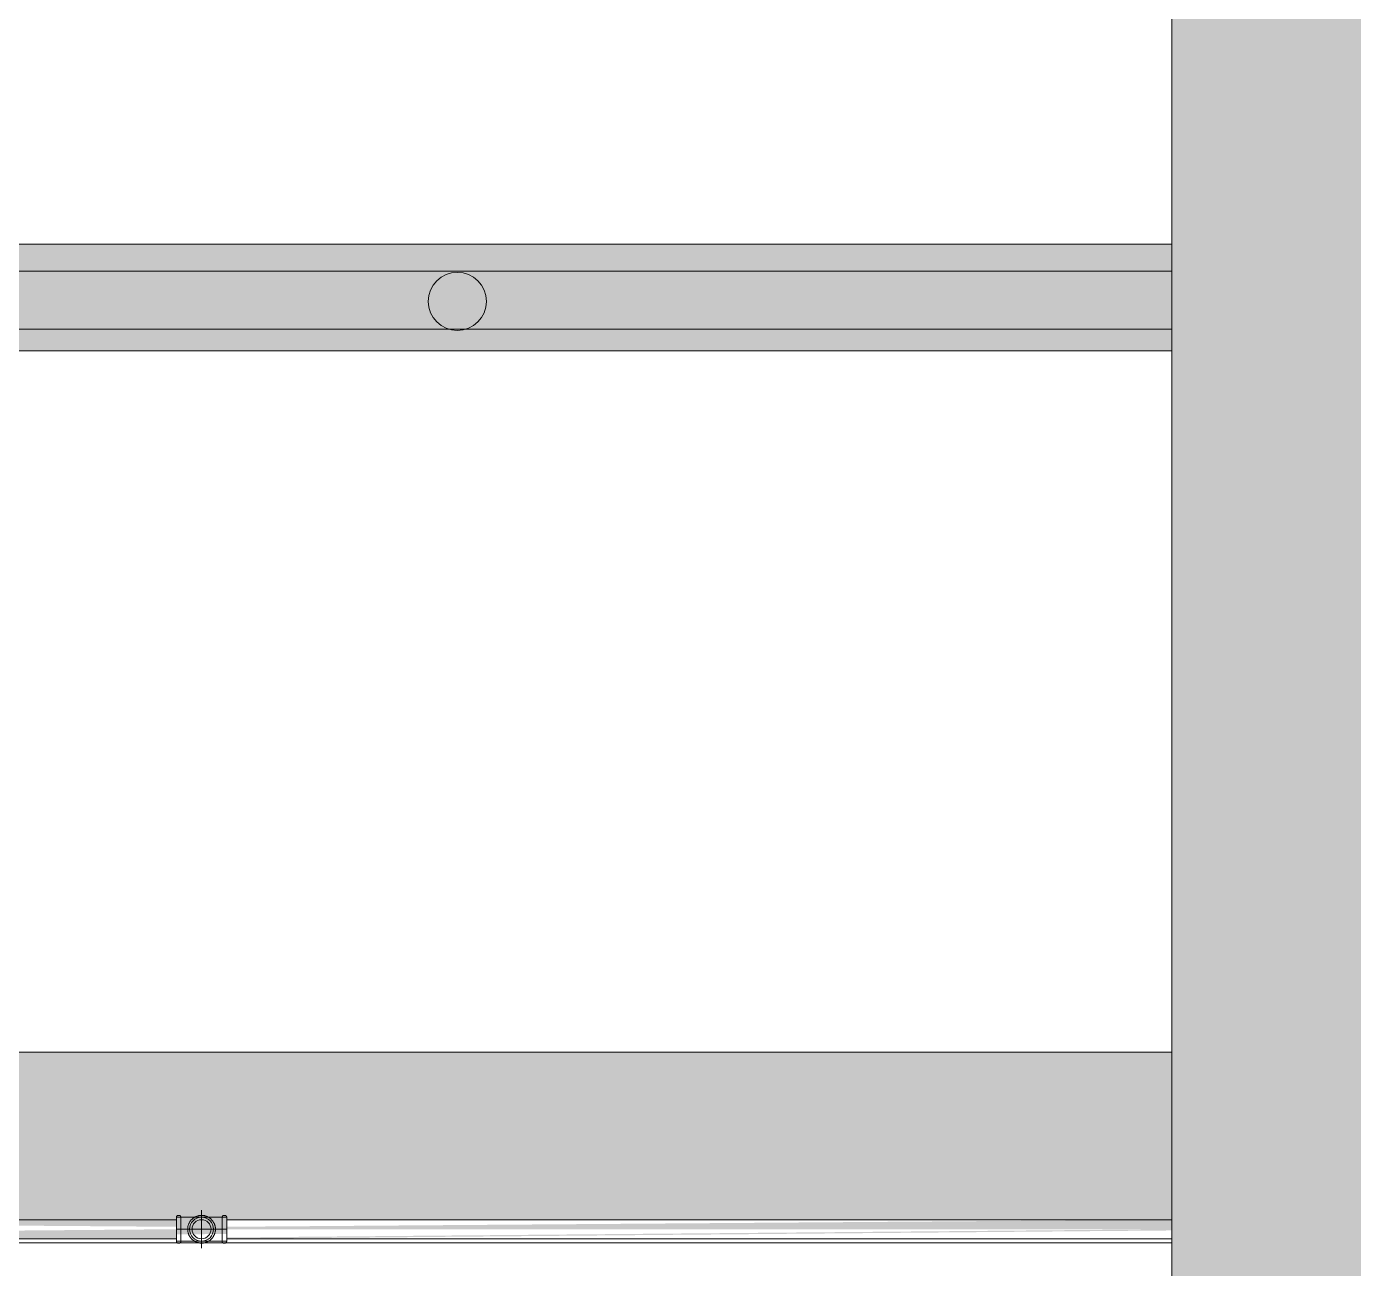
# Model space of a CAD drawing. Header units: metres. Extents: x 5 to 242, y -3 to 162.
# Drawn here: x 167.852 to 169.593, y 108.23 to 109.86 of the extents above; entities that cross this region are included whole.
import ezdxf

# ---------------------------------------------------------------- set-up
doc = ezdxf.new("R2010")
doc.units = ezdxf.units.M
doc.layers.add('1053_ARQ_BASE_MATADOURO_2_dwg', color=7, linetype='Continuous', lineweight=5, true_color=0x767676)
for name, color, linetype, lineweight in [('A-DETL', 7, 'Continuous', 5), ('A-DETL-GENF', 7, 'Continuous', 5), ('A-PISO', 7, 'Continuous', 5), ('A-WALL', 7, 'Continuous', 9), ('P-PIPE', 7, 'Continuous', 5), ('P-PIPE-CNTR', 7, 'Continuous', 5)]:
    doc.layers.add(name, color=color, linetype=linetype, lineweight=lineweight)

# ---------------------------------------------------------------- blocks, each defined once
blk = doc.blocks.new('1053_ARQ_BASE_MATADOURO_2_dwg-3637054-TÉRREO 1_20')
at = {"layer": 'A-PISO', "color": 253, "true_color": 0xaaaaaa}
for p, q in [((137.9622, 76.3882), (142.9558, 76.3882)), ((142.9558, 76.353), (139.8363, 76.353)), ((142.9558, 76.2768), (139.8363, 76.2768))]:
    blk.add_line(p, q, dxfattribs=at)
at = {"layer": 'A-PISO', "color": 253, "true_color": 0xaaaaaa, "flags": 128}
for points in [[(142.9558, 75.3282), (139.8841, 75.3282), (139.8311, 75.3282), (137.5391, 76.6282), (134.9928, 76.6282), (134.9928, 76.3782), (137.4732, 76.3782), (139.7652, 75.0782)], [(139.8841, 75.3282), (139.8841, 75.0782), (142.9558, 75.0782)]]:
    blk.add_lwpolyline(points, dxfattribs=at)
at = {"layer": 'A-PISO', "color": 253, "true_color": 0xaaaaaa}
blk.add_circle((142.0181, 76.3132), 0.0381, dxfattribs=at)

msp = doc.modelspace()

# ---------------------------------------------------------------- hatches: boundary and pattern name
at = {"layer": 'A-DETL-GENF', "true_color": 0xffff00}
h = msp.add_hatch(color=2, dxfattribs=at)
h.paths.add_polyline_path([(159.2772, 95.5542), (169.8307, 95.5542), (169.8307, 120.7142), (129.9669, 120.7142), (129.9669, 95.5542), (149.0587, 95.5542)])
h.paths.add_polyline_path([(130.4761, 96.1081), (130.4761, 120.3589), (169.3545, 120.3589), (169.3545, 96.1081), (138.8401, 96.1081)])
at = {"layer": 'A-WALL', "true_color": 0xeaeaea, "transparency": 33554483}
h = msp.add_hatch(color=254, dxfattribs=at)
h.paths.add_polyline_path([(185.6131, 109.4342), (185.9382, 109.4342), (185.9382, 109.5742), (169.8307, 109.5742), (169.8307, 109.4342), (185.5958, 109.4342)])
h.paths.add_polyline_path([(166.9411, 109.4342), (169.3545, 109.4342), (169.3545, 109.5742), (166.2829, 109.5742), (166.2829, 109.4342)])
at = {"layer": 'A-WALL', "true_color": 0xffd4aa, "transparency": 33554483}
h = msp.add_hatch(color=41, dxfattribs=at)
h.paths.add_polyline_path([(166.2829, 108.2642), (168.1143, 108.2756), (168.1143, 108.2944), (169.3545, 108.2944), (169.3545, 108.5142), (166.2829, 108.5142)])
h.paths.add_polyline_path([(176.521, 108.2642), (185.9382, 108.2756), (185.9382, 108.5142), (169.8307, 108.5142), (169.8307, 108.2944), (170.6483, 108.2851), (170.6483, 108.2694), (175.9001, 108.2642)])
h.paths.add_polyline_path([(185.9023, 108.2651), (185.8885, 108.2881), (185.9087, 108.2907), (185.9022, 108.2694)])
h.paths.add_polyline_path([(185.7058, 108.2694), (175.9001, 108.2819), (175.9008, 108.2944), (185.8788, 108.2851), (185.8788, 108.2694)])
h.paths.add_polyline_path([(175.8618, 108.2694), (173.3143, 108.2786), (173.3143, 108.2944), (175.8618, 108.2851), (175.8618, 108.2698)])
h.paths.add_polyline_path([(166.9411, 108.2694), (166.7607, 108.2786), (166.7607, 108.2944), (168.0483, 108.2851), (168.0483, 108.2694), (167.5798, 108.2694)])
h.paths.add_polyline_path([(171.4118, 108.2694), (170.7143, 108.2786), (170.7143, 108.2944), (173.2483, 108.2851), (173.2483, 108.2694), (172.0504, 108.2694)])
at = {"layer": 'P-PIPE', "true_color": 0xc0c0c0}
for points in [[(167.5798, 108.2819), (168.0483, 108.2927), (168.0483, 108.2944), (166.7607, 108.2851), (166.7607, 108.2819), (166.9411, 108.2819)], [(168.0483, 108.2694), (168.0483, 108.2819), (166.7607, 108.2711), (166.7607, 108.2694), (167.5798, 108.2694)]]:
    msp.add_hatch(color=9, dxfattribs=at).paths.add_polyline_path(points)
h = msp.add_hatch(color=9, dxfattribs=at)
h.paths.add_polyline_path([(169.3545, 108.2819), (169.3545, 108.2944), (168.1143, 108.2851), (168.1143, 108.2819), (168.8571, 108.2819)])
h.paths.add_polyline_path([(170.6483, 108.2819), (170.6483, 108.2944), (169.8307, 108.2829), (169.8307, 108.2819), (170.1344, 108.2819)])
h = msp.add_hatch(color=9, dxfattribs=at)
h.paths.add_polyline_path([(168.1143, 108.2694), (169.3545, 108.2803), (169.3545, 108.2819), (168.1143, 108.2711), (168.1143, 108.2698)])
h.paths.add_polyline_path([(169.8307, 108.2694), (170.6483, 108.2786), (170.6483, 108.2819), (169.8307, 108.2711), (169.8307, 108.2695)])

# ---------------------------------------------------------------- linework, layer by layer
at = {"layer": 'A-DETL'}
msp.add_line((169.3545, 120.3589), (169.3545, 96.1081), dxfattribs=at)
at = {"layer": 'A-WALL', "color": 253, "true_color": 0xb6b6b6}
msp.add_line((169.3545, 109.5742), (166.2829, 109.5742), dxfattribs=at)
at = {"layer": 'A-WALL', "color": 253, "true_color": 0xaaaaaa}
for p, q in [((169.3545, 109.4342), (166.2829, 109.4342)), ((169.3545, 108.5142), (166.2829, 108.5142)), ((166.2829, 108.2642), (169.3545, 108.2642))]:
    msp.add_line(p, q, dxfattribs=at)
at = {"layer": 'P-PIPE'}
for p, q in [((168.0483, 108.2944), (166.7607, 108.2944)), ((168.1143, 108.2976), (168.0483, 108.2976)), ((168.0483, 108.2976), (168.0483, 108.2819)), ((168.0483, 108.2976), (168.0483, 108.2819)), ((168.1143, 108.2976), (168.0483, 108.2976)), ((168.0483, 108.2976), (168.0483, 108.2955)), ((168.0483, 108.2976), (168.0483, 108.293)), ((168.0483, 108.2694), (168.0483, 108.2944)), ((168.0518, 108.3001), (168.0508, 108.3001)), ((168.0518, 108.3001), (168.0508, 108.3001)), ((168.0543, 108.2976), (168.0543, 108.2819)), ((168.0543, 108.2976), (168.0543, 108.2819)), ((168.1083, 108.2819), (168.1083, 108.2976)), ((168.1083, 108.2819), (168.1083, 108.2976)), ((168.1118, 108.3001), (168.1108, 108.3001)), ((168.1118, 108.3001), (168.1108, 108.3001)), ((168.1143, 108.2819), (168.1143, 108.2976)), ((168.1143, 108.2819), (168.1143, 108.2976)), ((168.1143, 108.2955), (168.1143, 108.2976)), ((168.1143, 108.293), (168.1143, 108.2976)), ((169.3545, 108.2944), (168.1143, 108.2944)), ((168.1143, 108.2944), (168.1143, 108.2694)), ((166.7607, 108.2694), (168.0483, 108.2694)), ((168.0483, 108.2819), (168.0483, 108.2662)), ((168.0483, 108.2819), (168.0483, 108.2662)), ((168.0483, 108.2708), (168.0483, 108.2662)), ((168.0483, 108.2683), (168.0483, 108.2662)), ((168.0543, 108.2819), (168.0543, 108.2662)), ((168.0543, 108.2819), (168.0543, 108.2662)), ((168.1083, 108.2662), (168.1083, 108.2819)), ((168.1083, 108.2662), (168.1083, 108.2819)), ((168.1143, 108.2662), (168.1143, 108.2819)), ((168.1143, 108.2662), (168.1143, 108.2819)), ((168.1143, 108.2662), (168.1143, 108.2708)), ((168.1143, 108.2694), (169.3545, 108.2694)), ((168.1143, 108.2662), (168.1143, 108.2683)), ((168.0483, 108.2662), (168.1143, 108.2662)), ((168.0483, 108.2662), (168.1143, 108.2662)), ((168.0508, 108.2637), (168.0518, 108.2637)), ((168.0508, 108.2637), (168.0518, 108.2637)), ((168.1108, 108.2637), (168.1118, 108.2637)), ((168.1108, 108.2637), (168.1118, 108.2637))]:
    msp.add_line(p, q, dxfattribs=at)
at = {"layer": 'P-PIPE', "flags": 128}
for points in [[(168.0483, 108.2976), (168.0483, 108.2977), (168.0483, 108.2978), (168.0483, 108.2979), (168.0483, 108.298), (168.0483, 108.2981), (168.0484, 108.2982), (168.0484, 108.2983), (168.0484, 108.2984), (168.0484, 108.2985), (168.0485, 108.2986), (168.0485, 108.2986), (168.0486, 108.2987), (168.0486, 108.2988), (168.0487, 108.2989), (168.0487, 108.299), (168.0488, 108.2991), (168.0488, 108.2992), (168.0489, 108.2992), (168.049, 108.2993), (168.049, 108.2994), (168.0491, 108.2994), (168.0492, 108.2995), (168.0493, 108.2996), (168.0494, 108.2996), (168.0494, 108.2997), (168.0495, 108.2997), (168.0496, 108.2998), (168.0497, 108.2998), (168.0498, 108.2999), (168.0499, 108.2999), (168.05, 108.2999), (168.0501, 108.3), (168.0502, 108.3), (168.0503, 108.3), (168.0504, 108.3), (168.0505, 108.3001), (168.0506, 108.3001), (168.0507, 108.3001), (168.0508, 108.3001), (168.0508, 108.3001)], [(168.0483, 108.2976), (168.0483, 108.2977), (168.0483, 108.2978), (168.0483, 108.2979), (168.0483, 108.298), (168.0483, 108.2981), (168.0484, 108.2982), (168.0484, 108.2983), (168.0484, 108.2984), (168.0484, 108.2985), (168.0485, 108.2986), (168.0485, 108.2986), (168.0486, 108.2987), (168.0486, 108.2988), (168.0487, 108.2989), (168.0487, 108.299), (168.0488, 108.2991), (168.0488, 108.2992), (168.0489, 108.2992), (168.049, 108.2993), (168.049, 108.2994), (168.0491, 108.2994), (168.0492, 108.2995), (168.0493, 108.2996), (168.0494, 108.2996), (168.0494, 108.2997), (168.0495, 108.2997), (168.0496, 108.2998), (168.0497, 108.2998), (168.0498, 108.2999), (168.0499, 108.2999), (168.05, 108.2999), (168.0501, 108.3), (168.0502, 108.3), (168.0503, 108.3), (168.0504, 108.3), (168.0505, 108.3001), (168.0506, 108.3001), (168.0507, 108.3001), (168.0508, 108.3001), (168.0508, 108.3001)], [(168.0483, 108.294), (168.0483, 108.2944), (168.0483, 108.2947), (168.0483, 108.2951), (168.0483, 108.2954), (168.0483, 108.2957), (168.0483, 108.296), (168.0483, 108.2963), (168.0483, 108.2965), (168.0483, 108.2967), (168.0483, 108.2969), (168.0483, 108.2971), (168.0483, 108.2972), (168.0483, 108.2974), (168.0483, 108.2975), (168.0483, 108.2975), (168.0483, 108.2976)], [(168.0483, 108.2976), (168.0483, 108.2975), (168.0483, 108.2975), (168.0483, 108.2974), (168.0483, 108.2973), (168.0483, 108.2971), (168.0483, 108.297), (168.0483, 108.2968), (168.0483, 108.2966), (168.0483, 108.2963), (168.0483, 108.2961), (168.0483, 108.2958), (168.0483, 108.2955), (168.0483, 108.2952), (168.0483, 108.2948), (168.0483, 108.2945), (168.0483, 108.2941), (168.0483, 108.2937), (168.0483, 108.2933), (168.0483, 108.2928), (168.0483, 108.2924), (168.0483, 108.2919), (168.0483, 108.2914), (168.0483, 108.2909), (168.0483, 108.2904), (168.0483, 108.2898), (168.0483, 108.2893), (168.0483, 108.2887), (168.0483, 108.2882), (168.0483, 108.2876), (168.0483, 108.287), (168.0483, 108.2864), (168.0483, 108.2858), (168.0483, 108.2852), (168.0483, 108.2846), (168.0483, 108.2839), (168.0483, 108.2833), (168.0483, 108.2827), (168.0483, 108.2821), (168.0483, 108.2819)], [(168.0483, 108.2944), (168.0483, 108.2947), (168.0483, 108.2951), (168.0483, 108.2954), (168.0483, 108.2957), (168.0483, 108.296), (168.0483, 108.2963), (168.0483, 108.2965), (168.0483, 108.2967), (168.0483, 108.2969), (168.0483, 108.2971), (168.0483, 108.2972), (168.0483, 108.2974), (168.0483, 108.2975), (168.0483, 108.2975), (168.0483, 108.2976)], [(168.0483, 108.2976), (168.0483, 108.2975), (168.0483, 108.2975), (168.0483, 108.2974), (168.0483, 108.2973), (168.0483, 108.2971), (168.0483, 108.297), (168.0483, 108.2968), (168.0483, 108.2966), (168.0483, 108.2963), (168.0483, 108.2961), (168.0483, 108.2958), (168.0483, 108.2955), (168.0483, 108.2952), (168.0483, 108.2948), (168.0483, 108.2945)], [(168.0518, 108.3001), (168.0519, 108.3001), (168.052, 108.3001), (168.0521, 108.3001), (168.0522, 108.3001), (168.0523, 108.3), (168.0524, 108.3), (168.0525, 108.3), (168.0526, 108.3), (168.0527, 108.2999), (168.0528, 108.2999), (168.0529, 108.2998), (168.0529, 108.2998), (168.053, 108.2998), (168.0531, 108.2997), (168.0532, 108.2996), (168.0533, 108.2996), (168.0534, 108.2995), (168.0534, 108.2995), (168.0535, 108.2994), (168.0536, 108.2993), (168.0536, 108.2993), (168.0537, 108.2992), (168.0538, 108.2991), (168.0538, 108.299), (168.0539, 108.2989), (168.0539, 108.2988), (168.054, 108.2988), (168.054, 108.2987), (168.0541, 108.2986), (168.0541, 108.2985), (168.0542, 108.2984), (168.0542, 108.2983), (168.0542, 108.2982), (168.0542, 108.2981), (168.0543, 108.298), (168.0543, 108.2979), (168.0543, 108.2978), (168.0543, 108.2977), (168.0543, 108.2976), (168.0543, 108.2976)], [(168.0518, 108.3001), (168.0519, 108.3001), (168.052, 108.3001), (168.0521, 108.3001), (168.0522, 108.3001), (168.0523, 108.3), (168.0524, 108.3), (168.0525, 108.3), (168.0526, 108.3), (168.0527, 108.2999), (168.0528, 108.2999), (168.0529, 108.2998), (168.0529, 108.2998), (168.053, 108.2998), (168.0531, 108.2997), (168.0532, 108.2996), (168.0533, 108.2996), (168.0534, 108.2995), (168.0534, 108.2995), (168.0535, 108.2994), (168.0536, 108.2993), (168.0536, 108.2993), (168.0537, 108.2992), (168.0538, 108.2991), (168.0538, 108.299), (168.0539, 108.2989), (168.0539, 108.2988), (168.054, 108.2988), (168.054, 108.2987), (168.0541, 108.2986), (168.0541, 108.2985), (168.0542, 108.2984), (168.0542, 108.2983), (168.0542, 108.2982), (168.0542, 108.2981), (168.0543, 108.298), (168.0543, 108.2979), (168.0543, 108.2978), (168.0543, 108.2977), (168.0543, 108.2976), (168.0543, 108.2976)], [(168.0543, 108.2819), (168.0543, 108.2825), (168.0543, 108.2831), (168.0543, 108.2838), (168.0543, 108.2844), (168.0543, 108.285), (168.0543, 108.2856), (168.0543, 108.2862), (168.0543, 108.2868), (168.0543, 108.2874), (168.0543, 108.288), (168.0543, 108.2886), (168.0543, 108.2891), (168.0543, 108.2897), (168.0543, 108.2902), (168.0543, 108.2907), (168.0543, 108.2913), (168.0543, 108.2918), (168.0543, 108.2922), (168.0543, 108.2927), (168.0543, 108.2931), (168.0543, 108.2936), (168.0543, 108.294), (168.0543, 108.2944), (168.0543, 108.2947), (168.0543, 108.2951), (168.0543, 108.2954), (168.0543, 108.2957), (168.0543, 108.296), (168.0543, 108.2963), (168.0543, 108.2965), (168.0543, 108.2967), (168.0543, 108.2969), (168.0543, 108.2971), (168.0543, 108.2972), (168.0543, 108.2974), (168.0543, 108.2975), (168.0543, 108.2975), (168.0543, 108.2976)], [(168.0543, 108.2976), (168.0543, 108.2975), (168.0543, 108.2975), (168.0543, 108.2974), (168.0543, 108.2973), (168.0543, 108.2971), (168.0543, 108.297), (168.0543, 108.2968), (168.0543, 108.2966), (168.0543, 108.2963), (168.0543, 108.2961), (168.0543, 108.2958), (168.0543, 108.2955), (168.0543, 108.2952), (168.0543, 108.2948), (168.0543, 108.2945), (168.0543, 108.2941), (168.0543, 108.2937), (168.0543, 108.2933), (168.0543, 108.2928), (168.0543, 108.2924), (168.0543, 108.2919), (168.0543, 108.2914), (168.0543, 108.2909), (168.0543, 108.2904), (168.0543, 108.2898), (168.0543, 108.2893), (168.0543, 108.2887), (168.0543, 108.2882), (168.0543, 108.2876), (168.0543, 108.287), (168.0543, 108.2864), (168.0543, 108.2858), (168.0543, 108.2852), (168.0543, 108.2846), (168.0543, 108.2839), (168.0543, 108.2833), (168.0543, 108.2827), (168.0543, 108.2821), (168.0543, 108.2819)], [(168.0543, 108.2819), (168.0543, 108.2825), (168.0543, 108.2831), (168.0543, 108.2838), (168.0543, 108.2844), (168.0543, 108.285), (168.0543, 108.2856), (168.0543, 108.2862), (168.0543, 108.2868), (168.0543, 108.2874), (168.0543, 108.288), (168.0543, 108.2886), (168.0543, 108.2891), (168.0543, 108.2897), (168.0543, 108.2902), (168.0543, 108.2907), (168.0543, 108.2913), (168.0543, 108.2918), (168.0543, 108.2922), (168.0543, 108.2927), (168.0543, 108.2931), (168.0543, 108.2936), (168.0543, 108.294), (168.0543, 108.2944), (168.0543, 108.2947), (168.0543, 108.2951), (168.0543, 108.2954), (168.0543, 108.2957), (168.0543, 108.296), (168.0543, 108.2963), (168.0543, 108.2965), (168.0543, 108.2967), (168.0543, 108.2969), (168.0543, 108.2971), (168.0543, 108.2972), (168.0543, 108.2974), (168.0543, 108.2975), (168.0543, 108.2975), (168.0543, 108.2976)], [(168.0543, 108.2976), (168.0543, 108.2975), (168.0543, 108.2975), (168.0543, 108.2974), (168.0543, 108.2973), (168.0543, 108.2971), (168.0543, 108.297), (168.0543, 108.2968), (168.0543, 108.2966), (168.0543, 108.2963), (168.0543, 108.2961), (168.0543, 108.2958), (168.0543, 108.2955), (168.0543, 108.2952), (168.0543, 108.2948), (168.0543, 108.2945), (168.0543, 108.2941), (168.0543, 108.2937), (168.0543, 108.2933), (168.0543, 108.2928), (168.0543, 108.2924), (168.0543, 108.2919), (168.0543, 108.2914), (168.0543, 108.2909), (168.0543, 108.2904), (168.0543, 108.2898), (168.0543, 108.2893), (168.0543, 108.2887), (168.0543, 108.2882), (168.0543, 108.2876), (168.0543, 108.287), (168.0543, 108.2864), (168.0543, 108.2858), (168.0543, 108.2852), (168.0543, 108.2846), (168.0543, 108.2839), (168.0543, 108.2833), (168.0543, 108.2827), (168.0543, 108.2821), (168.0543, 108.2819)], [(168.0995, 108.2819), (168.0995, 108.2826), (168.0994, 108.2833), (168.0994, 108.2841), (168.0993, 108.2848), (168.0991, 108.2855), (168.099, 108.2862), (168.0988, 108.2869), (168.0986, 108.2876), (168.0983, 108.2883), (168.0981, 108.289), (168.0978, 108.2896), (168.0974, 108.2903), (168.0971, 108.2909), (168.0967, 108.2916), (168.0963, 108.2922), (168.0959, 108.2928), (168.0954, 108.2933), (168.095, 108.2939), (168.0945, 108.2944), (168.094, 108.2949), (168.0934, 108.2954), (168.0929, 108.2959), (168.0923, 108.2964), (168.0917, 108.2968), (168.0911, 108.2972), (168.0905, 108.2976), (168.0899, 108.2979), (168.0892, 108.2983), (168.0886, 108.2986), (168.0879, 108.2988), (168.0872, 108.2991), (168.0865, 108.2993), (168.0858, 108.2995), (168.0851, 108.2997), (168.0844, 108.2998), (168.0837, 108.2999), (168.0829, 108.3), (168.0822, 108.3001), (168.0815, 108.3001), (168.0808, 108.3001), (168.08, 108.3), (168.0793, 108.3), (168.0786, 108.2999), (168.0779, 108.2998), (168.0772, 108.2996), (168.0764, 108.2994), (168.0757, 108.2992), (168.0751, 108.299), (168.0744, 108.2987), (168.0737, 108.2984), (168.0731, 108.2981), (168.0724, 108.2978), (168.0718, 108.2974), (168.0712, 108.297), (168.0706, 108.2966), (168.07, 108.2962), (168.0694, 108.2957), (168.0689, 108.2952), (168.0684, 108.2947), (168.0679, 108.2942), (168.0674, 108.2936), (168.0669, 108.2931), (168.0665, 108.2925), (168.0661, 108.2919), (168.0657, 108.2913), (168.0653, 108.2906), (168.065, 108.29), (168.0647, 108.2893), (168.0644, 108.2887), (168.0641, 108.288), (168.0639, 108.2873), (168.0637, 108.2866), (168.0635, 108.2859), (168.0634, 108.2852), (168.0633, 108.2845), (168.0632, 108.2837), (168.0631, 108.283), (168.0631, 108.2823), (168.0631, 108.2819)], [(168.0995, 108.2819), (168.0995, 108.2826), (168.0994, 108.2833), (168.0994, 108.2841), (168.0993, 108.2848), (168.0991, 108.2855), (168.099, 108.2862), (168.0988, 108.2869), (168.0986, 108.2876), (168.0983, 108.2883), (168.0981, 108.289), (168.0978, 108.2896), (168.0974, 108.2903), (168.0971, 108.2909), (168.0967, 108.2916), (168.0963, 108.2922), (168.0959, 108.2928), (168.0954, 108.2933), (168.095, 108.2939), (168.0945, 108.2944), (168.094, 108.2949), (168.0934, 108.2954), (168.0929, 108.2959), (168.0923, 108.2964), (168.0917, 108.2968), (168.0911, 108.2972), (168.0905, 108.2976), (168.0899, 108.2979), (168.0892, 108.2983), (168.0886, 108.2986), (168.0879, 108.2988), (168.0872, 108.2991), (168.0865, 108.2993), (168.0858, 108.2995), (168.0851, 108.2997), (168.0844, 108.2998), (168.0837, 108.2999), (168.0829, 108.3), (168.0822, 108.3001), (168.0815, 108.3001), (168.0808, 108.3001), (168.08, 108.3), (168.0793, 108.3), (168.0786, 108.2999), (168.0779, 108.2998), (168.0772, 108.2996), (168.0764, 108.2994), (168.0757, 108.2992), (168.0751, 108.299), (168.0744, 108.2987), (168.0737, 108.2984), (168.0731, 108.2981), (168.0724, 108.2978), (168.0718, 108.2974), (168.0712, 108.297), (168.0706, 108.2966), (168.07, 108.2962), (168.0694, 108.2957), (168.0689, 108.2952), (168.0684, 108.2947), (168.0679, 108.2942), (168.0674, 108.2936), (168.0669, 108.2931), (168.0665, 108.2925), (168.0661, 108.2919), (168.0657, 108.2913), (168.0653, 108.2906), (168.065, 108.29), (168.0647, 108.2893), (168.0644, 108.2887), (168.0641, 108.288), (168.0639, 108.2873), (168.0637, 108.2866), (168.0635, 108.2859), (168.0634, 108.2852), (168.0633, 108.2845), (168.0632, 108.2837), (168.0631, 108.283), (168.0631, 108.2823), (168.0631, 108.2819)], [(168.1083, 108.2976), (168.1083, 108.2977), (168.1083, 108.2978), (168.1083, 108.2979), (168.1083, 108.298), (168.1083, 108.2981), (168.1084, 108.2982), (168.1084, 108.2983), (168.1084, 108.2984), (168.1084, 108.2985), (168.1085, 108.2986), (168.1085, 108.2986), (168.1086, 108.2987), (168.1086, 108.2988), (168.1087, 108.2989), (168.1087, 108.299), (168.1088, 108.2991), (168.1088, 108.2992), (168.1089, 108.2992), (168.109, 108.2993), (168.109, 108.2994), (168.1091, 108.2994), (168.1092, 108.2995), (168.1093, 108.2996), (168.1094, 108.2996), (168.1094, 108.2997), (168.1095, 108.2997), (168.1096, 108.2998), (168.1097, 108.2998), (168.1098, 108.2999), (168.1099, 108.2999), (168.11, 108.2999), (168.1101, 108.3), (168.1102, 108.3), (168.1103, 108.3), (168.1104, 108.3), (168.1105, 108.3001), (168.1106, 108.3001), (168.1107, 108.3001), (168.1108, 108.3001), (168.1108, 108.3001)], [(168.1083, 108.2976), (168.1083, 108.2977), (168.1083, 108.2978), (168.1083, 108.2979), (168.1083, 108.298), (168.1083, 108.2981), (168.1084, 108.2982), (168.1084, 108.2983), (168.1084, 108.2984), (168.1084, 108.2985), (168.1085, 108.2986), (168.1085, 108.2986), (168.1086, 108.2987), (168.1086, 108.2988), (168.1087, 108.2989), (168.1087, 108.299), (168.1088, 108.2991), (168.1088, 108.2992), (168.1089, 108.2992), (168.109, 108.2993), (168.109, 108.2994), (168.1091, 108.2994), (168.1092, 108.2995), (168.1093, 108.2996), (168.1094, 108.2996), (168.1094, 108.2997), (168.1095, 108.2997), (168.1096, 108.2998), (168.1097, 108.2998), (168.1098, 108.2999), (168.1099, 108.2999), (168.11, 108.2999), (168.1101, 108.3), (168.1102, 108.3), (168.1103, 108.3), (168.1104, 108.3), (168.1105, 108.3001), (168.1106, 108.3001), (168.1107, 108.3001), (168.1108, 108.3001), (168.1108, 108.3001)], [(168.1083, 108.2819), (168.1083, 108.2825), (168.1083, 108.2831), (168.1083, 108.2838), (168.1083, 108.2844), (168.1083, 108.285), (168.1083, 108.2856), (168.1083, 108.2862), (168.1083, 108.2868), (168.1083, 108.2874), (168.1083, 108.288), (168.1083, 108.2886), (168.1083, 108.2891), (168.1083, 108.2897), (168.1083, 108.2902), (168.1083, 108.2907), (168.1083, 108.2913), (168.1083, 108.2918), (168.1083, 108.2922), (168.1083, 108.2927), (168.1083, 108.2931), (168.1083, 108.2936), (168.1083, 108.294), (168.1083, 108.2944), (168.1083, 108.2947), (168.1083, 108.2951), (168.1083, 108.2954), (168.1083, 108.2957), (168.1083, 108.296), (168.1083, 108.2963), (168.1083, 108.2965), (168.1083, 108.2967), (168.1083, 108.2969), (168.1083, 108.2971), (168.1083, 108.2972), (168.1083, 108.2974), (168.1083, 108.2975), (168.1083, 108.2975), (168.1083, 108.2976)], [(168.1083, 108.2976), (168.1083, 108.2975), (168.1083, 108.2975), (168.1083, 108.2974), (168.1083, 108.2973), (168.1083, 108.2971), (168.1083, 108.297), (168.1083, 108.2968), (168.1083, 108.2966), (168.1083, 108.2963), (168.1083, 108.2961), (168.1083, 108.2958), (168.1083, 108.2955), (168.1083, 108.2952), (168.1083, 108.2948), (168.1083, 108.2945), (168.1083, 108.2941), (168.1083, 108.2937), (168.1083, 108.2933), (168.1083, 108.2928), (168.1083, 108.2924), (168.1083, 108.2919), (168.1083, 108.2914), (168.1083, 108.2909), (168.1083, 108.2904), (168.1083, 108.2898), (168.1083, 108.2893), (168.1083, 108.2887), (168.1083, 108.2882), (168.1083, 108.2876), (168.1083, 108.287), (168.1083, 108.2864), (168.1083, 108.2858), (168.1083, 108.2852), (168.1083, 108.2846), (168.1083, 108.2839), (168.1083, 108.2833), (168.1083, 108.2827), (168.1083, 108.2821), (168.1083, 108.2819)], [(168.1083, 108.2819), (168.1083, 108.2825), (168.1083, 108.2831), (168.1083, 108.2838), (168.1083, 108.2844), (168.1083, 108.285), (168.1083, 108.2856), (168.1083, 108.2862), (168.1083, 108.2868), (168.1083, 108.2874), (168.1083, 108.288), (168.1083, 108.2886), (168.1083, 108.2891), (168.1083, 108.2897), (168.1083, 108.2902), (168.1083, 108.2907), (168.1083, 108.2913), (168.1083, 108.2918), (168.1083, 108.2922), (168.1083, 108.2927), (168.1083, 108.2931), (168.1083, 108.2936), (168.1083, 108.294), (168.1083, 108.2944), (168.1083, 108.2947), (168.1083, 108.2951), (168.1083, 108.2954), (168.1083, 108.2957), (168.1083, 108.296), (168.1083, 108.2963), (168.1083, 108.2965), (168.1083, 108.2967), (168.1083, 108.2969), (168.1083, 108.2971), (168.1083, 108.2972), (168.1083, 108.2974), (168.1083, 108.2975), (168.1083, 108.2975), (168.1083, 108.2976)], [(168.1083, 108.2976), (168.1083, 108.2975), (168.1083, 108.2975), (168.1083, 108.2974), (168.1083, 108.2973), (168.1083, 108.2971), (168.1083, 108.297), (168.1083, 108.2968), (168.1083, 108.2966), (168.1083, 108.2963), (168.1083, 108.2961), (168.1083, 108.2958), (168.1083, 108.2955), (168.1083, 108.2952), (168.1083, 108.2948), (168.1083, 108.2945), (168.1083, 108.2941), (168.1083, 108.2937), (168.1083, 108.2933), (168.1083, 108.2928), (168.1083, 108.2924), (168.1083, 108.2919), (168.1083, 108.2914), (168.1083, 108.2909), (168.1083, 108.2904), (168.1083, 108.2898), (168.1083, 108.2893), (168.1083, 108.2887), (168.1083, 108.2882), (168.1083, 108.2876), (168.1083, 108.287), (168.1083, 108.2864), (168.1083, 108.2858), (168.1083, 108.2852), (168.1083, 108.2846), (168.1083, 108.2839), (168.1083, 108.2833), (168.1083, 108.2827), (168.1083, 108.2821), (168.1083, 108.2819)], [(168.1118, 108.3001), (168.1119, 108.3001), (168.112, 108.3001), (168.1121, 108.3001), (168.1122, 108.3001), (168.1123, 108.3), (168.1124, 108.3), (168.1125, 108.3), (168.1126, 108.3), (168.1127, 108.2999), (168.1128, 108.2999), (168.1129, 108.2998), (168.1129, 108.2998), (168.113, 108.2998), (168.1131, 108.2997), (168.1132, 108.2996), (168.1133, 108.2996), (168.1134, 108.2995), (168.1134, 108.2995), (168.1135, 108.2994), (168.1136, 108.2993), (168.1136, 108.2993), (168.1137, 108.2992), (168.1138, 108.2991), (168.1138, 108.299), (168.1139, 108.2989), (168.1139, 108.2988), (168.114, 108.2988), (168.114, 108.2987), (168.1141, 108.2986), (168.1141, 108.2985), (168.1142, 108.2984), (168.1142, 108.2983), (168.1142, 108.2982), (168.1142, 108.2981), (168.1143, 108.298), (168.1143, 108.2979), (168.1143, 108.2978), (168.1143, 108.2977), (168.1143, 108.2976), (168.1143, 108.2976)], [(168.1118, 108.3001), (168.1119, 108.3001), (168.112, 108.3001), (168.1121, 108.3001), (168.1122, 108.3001), (168.1123, 108.3), (168.1124, 108.3), (168.1125, 108.3), (168.1126, 108.3), (168.1127, 108.2999), (168.1128, 108.2999), (168.1129, 108.2998), (168.1129, 108.2998), (168.113, 108.2998), (168.1131, 108.2997), (168.1132, 108.2996), (168.1133, 108.2996), (168.1134, 108.2995), (168.1134, 108.2995), (168.1135, 108.2994), (168.1136, 108.2993), (168.1136, 108.2993), (168.1137, 108.2992), (168.1138, 108.2991), (168.1138, 108.299), (168.1139, 108.2989), (168.1139, 108.2988), (168.114, 108.2988), (168.114, 108.2987), (168.1141, 108.2986), (168.1141, 108.2985), (168.1142, 108.2984), (168.1142, 108.2983), (168.1142, 108.2982), (168.1142, 108.2981), (168.1143, 108.298), (168.1143, 108.2979), (168.1143, 108.2978), (168.1143, 108.2977), (168.1143, 108.2976), (168.1143, 108.2976)], [(168.1143, 108.2819), (168.1143, 108.2825), (168.1143, 108.2831), (168.1143, 108.2838), (168.1143, 108.2844), (168.1143, 108.285), (168.1143, 108.2856), (168.1143, 108.2862), (168.1143, 108.2868), (168.1143, 108.2874), (168.1143, 108.288), (168.1143, 108.2886), (168.1143, 108.2891), (168.1143, 108.2897), (168.1143, 108.2902), (168.1143, 108.2907), (168.1143, 108.2913), (168.1143, 108.2918), (168.1143, 108.2922), (168.1143, 108.2927), (168.1143, 108.2931), (168.1143, 108.2936), (168.1143, 108.294), (168.1143, 108.2944), (168.1143, 108.2947), (168.1143, 108.2951), (168.1143, 108.2954), (168.1143, 108.2957), (168.1143, 108.296), (168.1143, 108.2963), (168.1143, 108.2965), (168.1143, 108.2967), (168.1143, 108.2969), (168.1143, 108.2971), (168.1143, 108.2972), (168.1143, 108.2974), (168.1143, 108.2975), (168.1143, 108.2975), (168.1143, 108.2976)], [(168.1143, 108.2976), (168.1143, 108.2975), (168.1143, 108.2975), (168.1143, 108.2974), (168.1143, 108.2973), (168.1143, 108.2971), (168.1143, 108.297), (168.1143, 108.2968), (168.1143, 108.2966), (168.1143, 108.2963), (168.1143, 108.2961), (168.1143, 108.2958), (168.1143, 108.2955), (168.1143, 108.2952), (168.1143, 108.2948), (168.1143, 108.2945), (168.1143, 108.2941)], [(168.1143, 108.2944), (168.1143, 108.2947), (168.1143, 108.2951), (168.1143, 108.2954), (168.1143, 108.2957), (168.1143, 108.296), (168.1143, 108.2963), (168.1143, 108.2965), (168.1143, 108.2967), (168.1143, 108.2969), (168.1143, 108.2971), (168.1143, 108.2972), (168.1143, 108.2974), (168.1143, 108.2975), (168.1143, 108.2975), (168.1143, 108.2976)], [(168.1143, 108.2976), (168.1143, 108.2975), (168.1143, 108.2975), (168.1143, 108.2974), (168.1143, 108.2973), (168.1143, 108.2971), (168.1143, 108.297), (168.1143, 108.2968), (168.1143, 108.2966), (168.1143, 108.2963), (168.1143, 108.2961), (168.1143, 108.2958), (168.1143, 108.2955), (168.1143, 108.2952), (168.1143, 108.2948), (168.1143, 108.2945)], [(168.0483, 108.2819), (168.0483, 108.2813), (168.0483, 108.2806), (168.0483, 108.28), (168.0483, 108.2794), (168.0483, 108.2788), (168.0483, 108.2782), (168.0483, 108.2775), (168.0483, 108.2769), (168.0483, 108.2764), (168.0483, 108.2758), (168.0483, 108.2752), (168.0483, 108.2746), (168.0483, 108.2741), (168.0483, 108.2735), (168.0483, 108.273), (168.0483, 108.2725), (168.0483, 108.272), (168.0483, 108.2715), (168.0483, 108.2711), (168.0483, 108.2706), (168.0483, 108.2702), (168.0483, 108.2698), (168.0483, 108.2694), (168.0483, 108.269), (168.0483, 108.2687), (168.0483, 108.2683), (168.0483, 108.268), (168.0483, 108.2678), (168.0483, 108.2675), (168.0483, 108.2673), (168.0483, 108.267), (168.0483, 108.2668), (168.0483, 108.2667), (168.0483, 108.2665), (168.0483, 108.2664), (168.0483, 108.2663), (168.0483, 108.2662), (168.0483, 108.2662)], [(168.0483, 108.2662), (168.0483, 108.2662), (168.0483, 108.2663), (168.0483, 108.2664), (168.0483, 108.2665), (168.0483, 108.2666), (168.0483, 108.2668), (168.0483, 108.267), (168.0483, 108.2672), (168.0483, 108.2674), (168.0483, 108.2677), (168.0483, 108.268), (168.0483, 108.2683), (168.0483, 108.2686), (168.0483, 108.2689), (168.0483, 108.2693), (168.0483, 108.2697)], [(168.0483, 108.2694), (168.0483, 108.269), (168.0483, 108.2687), (168.0483, 108.2683), (168.0483, 108.268), (168.0483, 108.2678), (168.0483, 108.2675), (168.0483, 108.2673), (168.0483, 108.267), (168.0483, 108.2668), (168.0483, 108.2667), (168.0483, 108.2665), (168.0483, 108.2664), (168.0483, 108.2663), (168.0483, 108.2662), (168.0483, 108.2662)], [(168.0483, 108.2662), (168.0483, 108.2662), (168.0483, 108.2663), (168.0483, 108.2664), (168.0483, 108.2665), (168.0483, 108.2666), (168.0483, 108.2668), (168.0483, 108.267), (168.0483, 108.2672), (168.0483, 108.2674), (168.0483, 108.2677), (168.0483, 108.268), (168.0483, 108.2683), (168.0483, 108.2686), (168.0483, 108.2689), (168.0483, 108.2693)], [(168.0543, 108.2819), (168.0543, 108.2813), (168.0543, 108.2806), (168.0543, 108.28), (168.0543, 108.2794), (168.0543, 108.2788), (168.0543, 108.2782), (168.0543, 108.2775), (168.0543, 108.2769), (168.0543, 108.2764), (168.0543, 108.2758), (168.0543, 108.2752), (168.0543, 108.2746), (168.0543, 108.2741), (168.0543, 108.2735), (168.0543, 108.273), (168.0543, 108.2725), (168.0543, 108.272), (168.0543, 108.2715), (168.0543, 108.2711), (168.0543, 108.2706), (168.0543, 108.2702), (168.0543, 108.2698), (168.0543, 108.2694), (168.0543, 108.269), (168.0543, 108.2687), (168.0543, 108.2683), (168.0543, 108.268), (168.0543, 108.2678), (168.0543, 108.2675), (168.0543, 108.2673), (168.0543, 108.267), (168.0543, 108.2668), (168.0543, 108.2667), (168.0543, 108.2665), (168.0543, 108.2664), (168.0543, 108.2663), (168.0543, 108.2662), (168.0543, 108.2662)], [(168.0543, 108.2662), (168.0543, 108.2662), (168.0543, 108.2663), (168.0543, 108.2664), (168.0543, 108.2665), (168.0543, 108.2666), (168.0543, 108.2668), (168.0543, 108.267), (168.0543, 108.2672), (168.0543, 108.2674), (168.0543, 108.2677), (168.0543, 108.268), (168.0543, 108.2683), (168.0543, 108.2686), (168.0543, 108.2689), (168.0543, 108.2693), (168.0543, 108.2697), (168.0543, 108.2701), (168.0543, 108.2705), (168.0543, 108.2709), (168.0543, 108.2714), (168.0543, 108.2719), (168.0543, 108.2724), (168.0543, 108.2729), (168.0543, 108.2734), (168.0543, 108.2739), (168.0543, 108.2745), (168.0543, 108.275), (168.0543, 108.2756), (168.0543, 108.2762), (168.0543, 108.2768), (168.0543, 108.2774), (168.0543, 108.278), (168.0543, 108.2786), (168.0543, 108.2792), (168.0543, 108.2798), (168.0543, 108.2805), (168.0543, 108.2811), (168.0543, 108.2817), (168.0543, 108.2819)], [(168.0543, 108.2819), (168.0543, 108.2813), (168.0543, 108.2806), (168.0543, 108.28), (168.0543, 108.2794), (168.0543, 108.2788), (168.0543, 108.2782), (168.0543, 108.2775), (168.0543, 108.2769), (168.0543, 108.2764), (168.0543, 108.2758), (168.0543, 108.2752), (168.0543, 108.2746), (168.0543, 108.2741), (168.0543, 108.2735), (168.0543, 108.273), (168.0543, 108.2725), (168.0543, 108.272), (168.0543, 108.2715), (168.0543, 108.2711), (168.0543, 108.2706), (168.0543, 108.2702), (168.0543, 108.2698), (168.0543, 108.2694), (168.0543, 108.269), (168.0543, 108.2687), (168.0543, 108.2683), (168.0543, 108.268), (168.0543, 108.2678), (168.0543, 108.2675), (168.0543, 108.2673), (168.0543, 108.267), (168.0543, 108.2668), (168.0543, 108.2667), (168.0543, 108.2665), (168.0543, 108.2664), (168.0543, 108.2663), (168.0543, 108.2662), (168.0543, 108.2662)], [(168.0543, 108.2662), (168.0543, 108.2662), (168.0543, 108.2663), (168.0543, 108.2664), (168.0543, 108.2665), (168.0543, 108.2666), (168.0543, 108.2668), (168.0543, 108.267), (168.0543, 108.2672), (168.0543, 108.2674), (168.0543, 108.2677), (168.0543, 108.268), (168.0543, 108.2683), (168.0543, 108.2686), (168.0543, 108.2689), (168.0543, 108.2693), (168.0543, 108.2697), (168.0543, 108.2701), (168.0543, 108.2705), (168.0543, 108.2709), (168.0543, 108.2714), (168.0543, 108.2719), (168.0543, 108.2724), (168.0543, 108.2729), (168.0543, 108.2734), (168.0543, 108.2739), (168.0543, 108.2745), (168.0543, 108.275), (168.0543, 108.2756), (168.0543, 108.2762), (168.0543, 108.2768), (168.0543, 108.2774), (168.0543, 108.278), (168.0543, 108.2786), (168.0543, 108.2792), (168.0543, 108.2798), (168.0543, 108.2805), (168.0543, 108.2811), (168.0543, 108.2817), (168.0543, 108.2819)], [(168.0631, 108.2819), (168.0631, 108.2812), (168.0631, 108.2804), (168.0632, 108.2797), (168.0633, 108.279), (168.0635, 108.2783), (168.0636, 108.2776), (168.0638, 108.2769), (168.064, 108.2762), (168.0643, 108.2755), (168.0645, 108.2748), (168.0648, 108.2741), (168.0651, 108.2735), (168.0655, 108.2728), (168.0659, 108.2722), (168.0663, 108.2716), (168.0667, 108.271), (168.0671, 108.2704), (168.0676, 108.2699), (168.0681, 108.2693), (168.0686, 108.2688), (168.0691, 108.2683), (168.0697, 108.2679), (168.0703, 108.2674), (168.0709, 108.267), (168.0715, 108.2666), (168.0721, 108.2662), (168.0727, 108.2658), (168.0734, 108.2655), (168.074, 108.2652), (168.0747, 108.2649), (168.0754, 108.2647), (168.0761, 108.2644), (168.0768, 108.2643), (168.0775, 108.2641), (168.0782, 108.2639), (168.0789, 108.2638), (168.0796, 108.2638), (168.0804, 108.2637), (168.0811, 108.2637), (168.0818, 108.2637), (168.0825, 108.2637), (168.0833, 108.2638), (168.084, 108.2639), (168.0847, 108.264), (168.0854, 108.2642), (168.0861, 108.2643), (168.0868, 108.2645), (168.0875, 108.2648), (168.0882, 108.265), (168.0889, 108.2653), (168.0895, 108.2657), (168.0902, 108.266), (168.0908, 108.2664), (168.0914, 108.2668), (168.092, 108.2672), (168.0926, 108.2676), (168.0931, 108.2681), (168.0937, 108.2686), (168.0942, 108.2691), (168.0947, 108.2696), (168.0952, 108.2701), (168.0956, 108.2707), (168.0961, 108.2713), (168.0965, 108.2719), (168.0969, 108.2725), (168.0972, 108.2731), (168.0976, 108.2738), (168.0979, 108.2744), (168.0982, 108.2751), (168.0984, 108.2758), (168.0987, 108.2765), (168.0989, 108.2772), (168.099, 108.2779), (168.0992, 108.2786), (168.0993, 108.2793), (168.0994, 108.28), (168.0995, 108.2808), (168.0995, 108.2815), (168.0995, 108.2819)], [(168.0631, 108.2819), (168.0631, 108.2812), (168.0631, 108.2804), (168.0632, 108.2797), (168.0633, 108.279), (168.0635, 108.2783), (168.0636, 108.2776), (168.0638, 108.2769), (168.064, 108.2762), (168.0643, 108.2755), (168.0645, 108.2748), (168.0648, 108.2741), (168.0651, 108.2735), (168.0655, 108.2728), (168.0659, 108.2722), (168.0663, 108.2716), (168.0667, 108.271), (168.0671, 108.2704), (168.0676, 108.2699), (168.0681, 108.2693), (168.0686, 108.2688), (168.0691, 108.2683), (168.0697, 108.2679), (168.0703, 108.2674), (168.0709, 108.267), (168.0715, 108.2666), (168.0721, 108.2662), (168.0727, 108.2658), (168.0734, 108.2655), (168.074, 108.2652), (168.0747, 108.2649), (168.0754, 108.2647), (168.0761, 108.2644), (168.0768, 108.2643), (168.0775, 108.2641), (168.0782, 108.2639), (168.0789, 108.2638), (168.0796, 108.2638), (168.0804, 108.2637), (168.0811, 108.2637), (168.0818, 108.2637), (168.0825, 108.2637), (168.0833, 108.2638), (168.084, 108.2639), (168.0847, 108.264), (168.0854, 108.2642), (168.0861, 108.2643), (168.0868, 108.2645), (168.0875, 108.2648), (168.0882, 108.265), (168.0889, 108.2653), (168.0895, 108.2657), (168.0902, 108.266), (168.0908, 108.2664), (168.0914, 108.2668), (168.092, 108.2672), (168.0926, 108.2676), (168.0931, 108.2681), (168.0937, 108.2686), (168.0942, 108.2691), (168.0947, 108.2696), (168.0952, 108.2701), (168.0956, 108.2707), (168.0961, 108.2713), (168.0965, 108.2719), (168.0969, 108.2725), (168.0972, 108.2731), (168.0976, 108.2738), (168.0979, 108.2744), (168.0982, 108.2751), (168.0984, 108.2758), (168.0987, 108.2765), (168.0989, 108.2772), (168.099, 108.2779), (168.0992, 108.2786), (168.0993, 108.2793), (168.0994, 108.28), (168.0995, 108.2808), (168.0995, 108.2815), (168.0995, 108.2819)], [(168.1083, 108.2819), (168.1083, 108.2813), (168.1083, 108.2806), (168.1083, 108.28), (168.1083, 108.2794), (168.1083, 108.2788), (168.1083, 108.2782), (168.1083, 108.2775), (168.1083, 108.2769), (168.1083, 108.2764), (168.1083, 108.2758), (168.1083, 108.2752), (168.1083, 108.2746), (168.1083, 108.2741), (168.1083, 108.2735), (168.1083, 108.273), (168.1083, 108.2725), (168.1083, 108.272), (168.1083, 108.2715), (168.1083, 108.2711), (168.1083, 108.2706), (168.1083, 108.2702), (168.1083, 108.2698), (168.1083, 108.2694), (168.1083, 108.269), (168.1083, 108.2687), (168.1083, 108.2683), (168.1083, 108.268), (168.1083, 108.2678), (168.1083, 108.2675), (168.1083, 108.2673), (168.1083, 108.267), (168.1083, 108.2668), (168.1083, 108.2667), (168.1083, 108.2665), (168.1083, 108.2664), (168.1083, 108.2663), (168.1083, 108.2662), (168.1083, 108.2662)], [(168.1083, 108.2662), (168.1083, 108.2662), (168.1083, 108.2663), (168.1083, 108.2664), (168.1083, 108.2665), (168.1083, 108.2666), (168.1083, 108.2668), (168.1083, 108.267), (168.1083, 108.2672), (168.1083, 108.2674), (168.1083, 108.2677), (168.1083, 108.268), (168.1083, 108.2683), (168.1083, 108.2686), (168.1083, 108.2689), (168.1083, 108.2693), (168.1083, 108.2697), (168.1083, 108.2701), (168.1083, 108.2705), (168.1083, 108.2709), (168.1083, 108.2714), (168.1083, 108.2719), (168.1083, 108.2724), (168.1083, 108.2729), (168.1083, 108.2734), (168.1083, 108.2739), (168.1083, 108.2745), (168.1083, 108.275), (168.1083, 108.2756), (168.1083, 108.2762), (168.1083, 108.2768), (168.1083, 108.2774), (168.1083, 108.278), (168.1083, 108.2786), (168.1083, 108.2792), (168.1083, 108.2798), (168.1083, 108.2805), (168.1083, 108.2811), (168.1083, 108.2817), (168.1083, 108.2819)], [(168.1083, 108.2819), (168.1083, 108.2813), (168.1083, 108.2806), (168.1083, 108.28), (168.1083, 108.2794), (168.1083, 108.2788), (168.1083, 108.2782), (168.1083, 108.2775), (168.1083, 108.2769), (168.1083, 108.2764), (168.1083, 108.2758), (168.1083, 108.2752), (168.1083, 108.2746), (168.1083, 108.2741), (168.1083, 108.2735), (168.1083, 108.273), (168.1083, 108.2725), (168.1083, 108.272), (168.1083, 108.2715), (168.1083, 108.2711), (168.1083, 108.2706), (168.1083, 108.2702), (168.1083, 108.2698), (168.1083, 108.2694), (168.1083, 108.269), (168.1083, 108.2687), (168.1083, 108.2683), (168.1083, 108.268), (168.1083, 108.2678), (168.1083, 108.2675), (168.1083, 108.2673), (168.1083, 108.267), (168.1083, 108.2668), (168.1083, 108.2667), (168.1083, 108.2665), (168.1083, 108.2664), (168.1083, 108.2663), (168.1083, 108.2662), (168.1083, 108.2662)], [(168.1083, 108.2662), (168.1083, 108.2662), (168.1083, 108.2663), (168.1083, 108.2664), (168.1083, 108.2665), (168.1083, 108.2666), (168.1083, 108.2668), (168.1083, 108.267), (168.1083, 108.2672), (168.1083, 108.2674), (168.1083, 108.2677), (168.1083, 108.268), (168.1083, 108.2683), (168.1083, 108.2686), (168.1083, 108.2689), (168.1083, 108.2693), (168.1083, 108.2697), (168.1083, 108.2701), (168.1083, 108.2705), (168.1083, 108.2709), (168.1083, 108.2714), (168.1083, 108.2719), (168.1083, 108.2724), (168.1083, 108.2729), (168.1083, 108.2734), (168.1083, 108.2739), (168.1083, 108.2745), (168.1083, 108.275), (168.1083, 108.2756), (168.1083, 108.2762), (168.1083, 108.2768), (168.1083, 108.2774), (168.1083, 108.278), (168.1083, 108.2786), (168.1083, 108.2792), (168.1083, 108.2798), (168.1083, 108.2805), (168.1083, 108.2811), (168.1083, 108.2817), (168.1083, 108.2819)], [(168.1143, 108.2662), (168.1143, 108.2662), (168.1143, 108.2663), (168.1143, 108.2664), (168.1143, 108.2665), (168.1143, 108.2666), (168.1143, 108.2668), (168.1143, 108.267), (168.1143, 108.2672), (168.1143, 108.2674), (168.1143, 108.2677), (168.1143, 108.268), (168.1143, 108.2683), (168.1143, 108.2686), (168.1143, 108.2689), (168.1143, 108.2693), (168.1143, 108.2697), (168.1143, 108.2701), (168.1143, 108.2705), (168.1143, 108.2709), (168.1143, 108.2714), (168.1143, 108.2719), (168.1143, 108.2724), (168.1143, 108.2729), (168.1143, 108.2734), (168.1143, 108.2739), (168.1143, 108.2745), (168.1143, 108.275), (168.1143, 108.2756), (168.1143, 108.2762), (168.1143, 108.2768), (168.1143, 108.2774), (168.1143, 108.278), (168.1143, 108.2786), (168.1143, 108.2792), (168.1143, 108.2798), (168.1143, 108.2805), (168.1143, 108.2811), (168.1143, 108.2817), (168.1143, 108.2819)], [(168.1143, 108.2698), (168.1143, 108.2694), (168.1143, 108.269), (168.1143, 108.2687), (168.1143, 108.2683), (168.1143, 108.268), (168.1143, 108.2678), (168.1143, 108.2675), (168.1143, 108.2673), (168.1143, 108.267), (168.1143, 108.2668), (168.1143, 108.2667), (168.1143, 108.2665), (168.1143, 108.2664), (168.1143, 108.2663), (168.1143, 108.2662), (168.1143, 108.2662)], [(168.1143, 108.2694), (168.1143, 108.269), (168.1143, 108.2687), (168.1143, 108.2683), (168.1143, 108.268), (168.1143, 108.2678), (168.1143, 108.2675), (168.1143, 108.2673), (168.1143, 108.267), (168.1143, 108.2668), (168.1143, 108.2667), (168.1143, 108.2665), (168.1143, 108.2664), (168.1143, 108.2663), (168.1143, 108.2662), (168.1143, 108.2662)], [(168.1143, 108.2662), (168.1143, 108.2662), (168.1143, 108.2663), (168.1143, 108.2664), (168.1143, 108.2665), (168.1143, 108.2666), (168.1143, 108.2668), (168.1143, 108.267), (168.1143, 108.2672), (168.1143, 108.2674), (168.1143, 108.2677), (168.1143, 108.268), (168.1143, 108.2683), (168.1143, 108.2686), (168.1143, 108.2689), (168.1143, 108.2693)], [(168.0508, 108.2637), (168.0507, 108.2637), (168.0506, 108.2637), (168.0505, 108.2637), (168.0504, 108.2637), (168.0503, 108.2637), (168.0502, 108.2638), (168.0501, 108.2638), (168.05, 108.2638), (168.0499, 108.2638), (168.0498, 108.2639), (168.0497, 108.2639), (168.0496, 108.264), (168.0495, 108.264), (168.0495, 108.2641), (168.0494, 108.2641), (168.0493, 108.2642), (168.0492, 108.2642), (168.0491, 108.2643), (168.0491, 108.2644), (168.049, 108.2644), (168.0489, 108.2645), (168.0489, 108.2646), (168.0488, 108.2647), (168.0487, 108.2648), (168.0487, 108.2648), (168.0486, 108.2649), (168.0486, 108.265), (168.0485, 108.2651), (168.0485, 108.2652), (168.0485, 108.2653), (168.0484, 108.2654), (168.0484, 108.2655), (168.0484, 108.2656), (168.0483, 108.2657), (168.0483, 108.2658), (168.0483, 108.2659), (168.0483, 108.266), (168.0483, 108.2661), (168.0483, 108.2662), (168.0483, 108.2662)], [(168.0508, 108.2637), (168.0507, 108.2637), (168.0506, 108.2637), (168.0505, 108.2637), (168.0504, 108.2637), (168.0503, 108.2637), (168.0502, 108.2638), (168.0501, 108.2638), (168.05, 108.2638), (168.0499, 108.2638), (168.0498, 108.2639), (168.0497, 108.2639), (168.0496, 108.264), (168.0495, 108.264), (168.0495, 108.2641), (168.0494, 108.2641), (168.0493, 108.2642), (168.0492, 108.2642), (168.0491, 108.2643), (168.0491, 108.2644), (168.049, 108.2644), (168.0489, 108.2645), (168.0489, 108.2646), (168.0488, 108.2647), (168.0487, 108.2648), (168.0487, 108.2648), (168.0486, 108.2649), (168.0486, 108.265), (168.0485, 108.2651), (168.0485, 108.2652), (168.0485, 108.2653), (168.0484, 108.2654), (168.0484, 108.2655), (168.0484, 108.2656), (168.0483, 108.2657), (168.0483, 108.2658), (168.0483, 108.2659), (168.0483, 108.266), (168.0483, 108.2661), (168.0483, 108.2662), (168.0483, 108.2662)], [(168.0543, 108.2662), (168.0543, 108.2661), (168.0543, 108.266), (168.0543, 108.2659), (168.0543, 108.2658), (168.0542, 108.2657), (168.0542, 108.2656), (168.0542, 108.2655), (168.0542, 108.2654), (168.0541, 108.2653), (168.0541, 108.2652), (168.054, 108.2651), (168.054, 108.265), (168.054, 108.2649), (168.0539, 108.2649), (168.0539, 108.2648), (168.0538, 108.2647), (168.0537, 108.2646), (168.0537, 108.2645), (168.0536, 108.2645), (168.0535, 108.2644), (168.0535, 108.2643), (168.0534, 108.2643), (168.0533, 108.2642), (168.0532, 108.2641), (168.0531, 108.2641), (168.0531, 108.264), (168.053, 108.264), (168.0529, 108.2639), (168.0528, 108.2639), (168.0527, 108.2639), (168.0526, 108.2638), (168.0525, 108.2638), (168.0524, 108.2638), (168.0523, 108.2637), (168.0522, 108.2637), (168.0521, 108.2637), (168.052, 108.2637), (168.0519, 108.2637), (168.0518, 108.2637), (168.0518, 108.2637)], [(168.0543, 108.2662), (168.0543, 108.2661), (168.0543, 108.266), (168.0543, 108.2659), (168.0543, 108.2658), (168.0542, 108.2657), (168.0542, 108.2656), (168.0542, 108.2655), (168.0542, 108.2654), (168.0541, 108.2653), (168.0541, 108.2652), (168.054, 108.2651), (168.054, 108.265), (168.054, 108.2649), (168.0539, 108.2649), (168.0539, 108.2648), (168.0538, 108.2647), (168.0537, 108.2646), (168.0537, 108.2645), (168.0536, 108.2645), (168.0535, 108.2644), (168.0535, 108.2643), (168.0534, 108.2643), (168.0533, 108.2642), (168.0532, 108.2641), (168.0531, 108.2641), (168.0531, 108.264), (168.053, 108.264), (168.0529, 108.2639), (168.0528, 108.2639), (168.0527, 108.2639), (168.0526, 108.2638), (168.0525, 108.2638), (168.0524, 108.2638), (168.0523, 108.2637), (168.0522, 108.2637), (168.0521, 108.2637), (168.052, 108.2637), (168.0519, 108.2637), (168.0518, 108.2637), (168.0518, 108.2637)], [(168.1108, 108.2637), (168.1107, 108.2637), (168.1106, 108.2637), (168.1105, 108.2637), (168.1104, 108.2637), (168.1103, 108.2637), (168.1102, 108.2638), (168.1101, 108.2638), (168.11, 108.2638), (168.1099, 108.2638), (168.1098, 108.2639), (168.1097, 108.2639), (168.1096, 108.264), (168.1095, 108.264), (168.1095, 108.2641), (168.1094, 108.2641), (168.1093, 108.2642), (168.1092, 108.2642), (168.1091, 108.2643), (168.1091, 108.2644), (168.109, 108.2644), (168.1089, 108.2645), (168.1089, 108.2646), (168.1088, 108.2647), (168.1087, 108.2648), (168.1087, 108.2648), (168.1086, 108.2649), (168.1086, 108.265), (168.1085, 108.2651), (168.1085, 108.2652), (168.1085, 108.2653), (168.1084, 108.2654), (168.1084, 108.2655), (168.1084, 108.2656), (168.1083, 108.2657), (168.1083, 108.2658), (168.1083, 108.2659), (168.1083, 108.266), (168.1083, 108.2661), (168.1083, 108.2662), (168.1083, 108.2662)], [(168.1108, 108.2637), (168.1107, 108.2637), (168.1106, 108.2637), (168.1105, 108.2637), (168.1104, 108.2637), (168.1103, 108.2637), (168.1102, 108.2638), (168.1101, 108.2638), (168.11, 108.2638), (168.1099, 108.2638), (168.1098, 108.2639), (168.1097, 108.2639), (168.1096, 108.264), (168.1095, 108.264), (168.1095, 108.2641), (168.1094, 108.2641), (168.1093, 108.2642), (168.1092, 108.2642), (168.1091, 108.2643), (168.1091, 108.2644), (168.109, 108.2644), (168.1089, 108.2645), (168.1089, 108.2646), (168.1088, 108.2647), (168.1087, 108.2648), (168.1087, 108.2648), (168.1086, 108.2649), (168.1086, 108.265), (168.1085, 108.2651), (168.1085, 108.2652), (168.1085, 108.2653), (168.1084, 108.2654), (168.1084, 108.2655), (168.1084, 108.2656), (168.1083, 108.2657), (168.1083, 108.2658), (168.1083, 108.2659), (168.1083, 108.266), (168.1083, 108.2661), (168.1083, 108.2662), (168.1083, 108.2662)], [(168.1143, 108.2662), (168.1143, 108.2661), (168.1143, 108.266), (168.1143, 108.2659), (168.1143, 108.2658), (168.1142, 108.2657), (168.1142, 108.2656), (168.1142, 108.2655), (168.1142, 108.2654), (168.1141, 108.2653), (168.1141, 108.2652), (168.114, 108.2651), (168.114, 108.265), (168.114, 108.2649), (168.1139, 108.2649), (168.1139, 108.2648), (168.1138, 108.2647), (168.1137, 108.2646), (168.1137, 108.2645), (168.1136, 108.2645), (168.1135, 108.2644), (168.1135, 108.2643), (168.1134, 108.2643), (168.1133, 108.2642), (168.1132, 108.2641), (168.1131, 108.2641), (168.1131, 108.264), (168.113, 108.264), (168.1129, 108.2639), (168.1128, 108.2639), (168.1127, 108.2639), (168.1126, 108.2638), (168.1125, 108.2638), (168.1124, 108.2638), (168.1123, 108.2637), (168.1122, 108.2637), (168.1121, 108.2637), (168.112, 108.2637), (168.1119, 108.2637), (168.1118, 108.2637), (168.1118, 108.2637)], [(168.1143, 108.2662), (168.1143, 108.2661), (168.1143, 108.266), (168.1143, 108.2659), (168.1143, 108.2658), (168.1142, 108.2657), (168.1142, 108.2656), (168.1142, 108.2655), (168.1142, 108.2654), (168.1141, 108.2653), (168.1141, 108.2652), (168.114, 108.2651), (168.114, 108.265), (168.114, 108.2649), (168.1139, 108.2649), (168.1139, 108.2648), (168.1138, 108.2647), (168.1137, 108.2646), (168.1137, 108.2645), (168.1136, 108.2645), (168.1135, 108.2644), (168.1135, 108.2643), (168.1134, 108.2643), (168.1133, 108.2642), (168.1132, 108.2641), (168.1131, 108.2641), (168.1131, 108.264), (168.113, 108.264), (168.1129, 108.2639), (168.1128, 108.2639), (168.1127, 108.2639), (168.1126, 108.2638), (168.1125, 108.2638), (168.1124, 108.2638), (168.1123, 108.2637), (168.1122, 108.2637), (168.1121, 108.2637), (168.112, 108.2637), (168.1119, 108.2637), (168.1118, 108.2637), (168.1118, 108.2637)]]:
    msp.add_lwpolyline(points, dxfattribs=at)
at = {"layer": 'P-PIPE'}
for radius, start, end in [(0.0157, 0, 180), (0.0157, 0, 180), (0.0157, 0, 180), (0.0157, 0, 180), (0.0157, 0, 180), (0.0157, 0, 180), (0.0125, 90, 180), (0.0125, 90, 180), (0.0125, 0, 90), (0.0125, 0, 90), (0.0157, 180, 0), (0.0157, 180, 0), (0.0157, 180, 0), (0.0157, 180, 0), (0.0157, 180, 0), (0.0157, 180, 0), (0.0125, 180, 270), (0.0125, 180, 270), (0.0125, 270, 0), (0.0125, 270, 0)]:
    msp.add_arc((168.0813, 108.2819), radius, start, end, dxfattribs=at)
at = {"layer": 'P-PIPE-CNTR'}
for p, q in [((168.0813, 108.2569), (168.0813, 108.3069)), ((168.1143, 108.2819), (168.0483, 108.2819)), ((168.1143, 108.2819), (168.0483, 108.2819)), ((168.0563, 108.2819), (168.1063, 108.2819))]:
    msp.add_line(p, q, dxfattribs=at)

# ---------------------------------------------------------------- block references
at = {"layer": '1053_ARQ_BASE_MATADOURO_2_dwg', "color": 253, "true_color": 0xaaaaaa}
msp.add_blockref('1053_ARQ_BASE_MATADOURO_2_dwg-3637054-TÉRREO 1_20', (26.3988, 33.186), dxfattribs=at)

doc.saveas('drawing.dxf')
